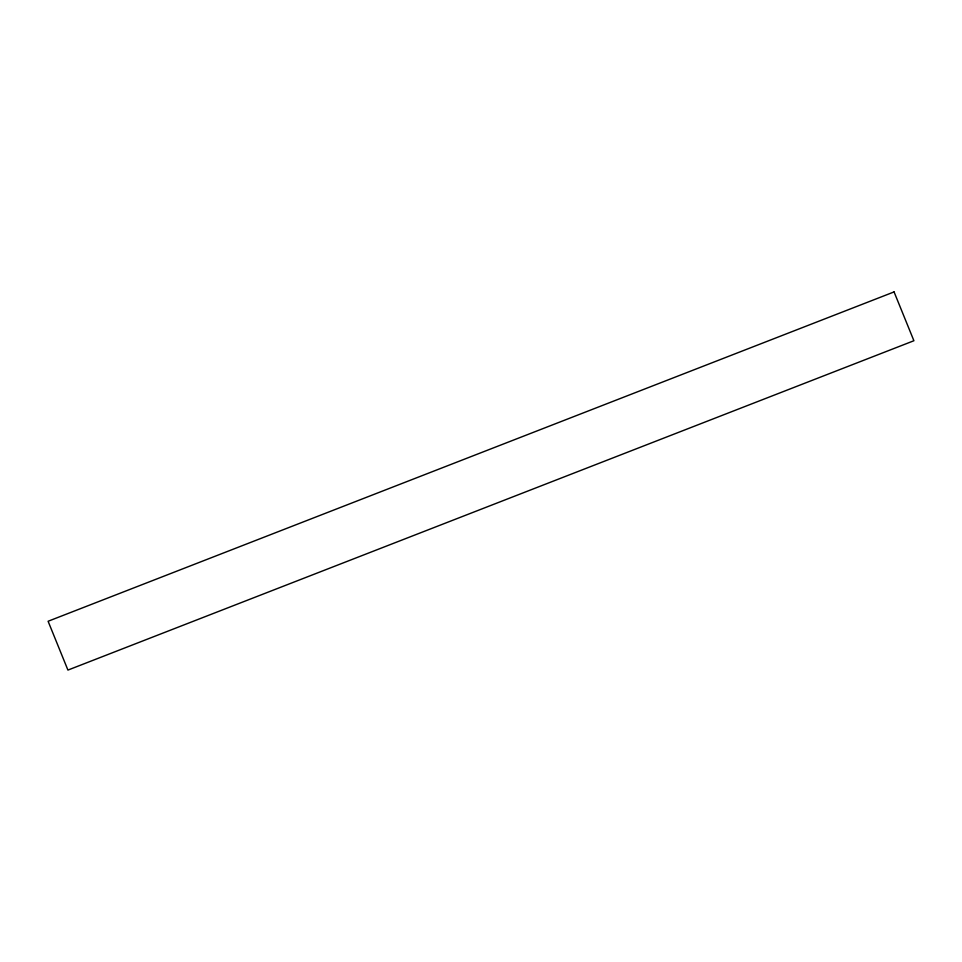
<?xml version="1.0" encoding="UTF-8"?>
<svg xmlns="http://www.w3.org/2000/svg" width="962" height="962" viewBox="0 0 962 962"><rect width="100%" height="100%" fill="white"/><g stroke="black" fill="none" stroke-linecap="round" stroke-linejoin="round"><path stroke-width="1.44" d="M894.071 291.919L48.1 621.26L67.929 670.081L913.9 340.74L894.071 291.919"/></g></svg>
